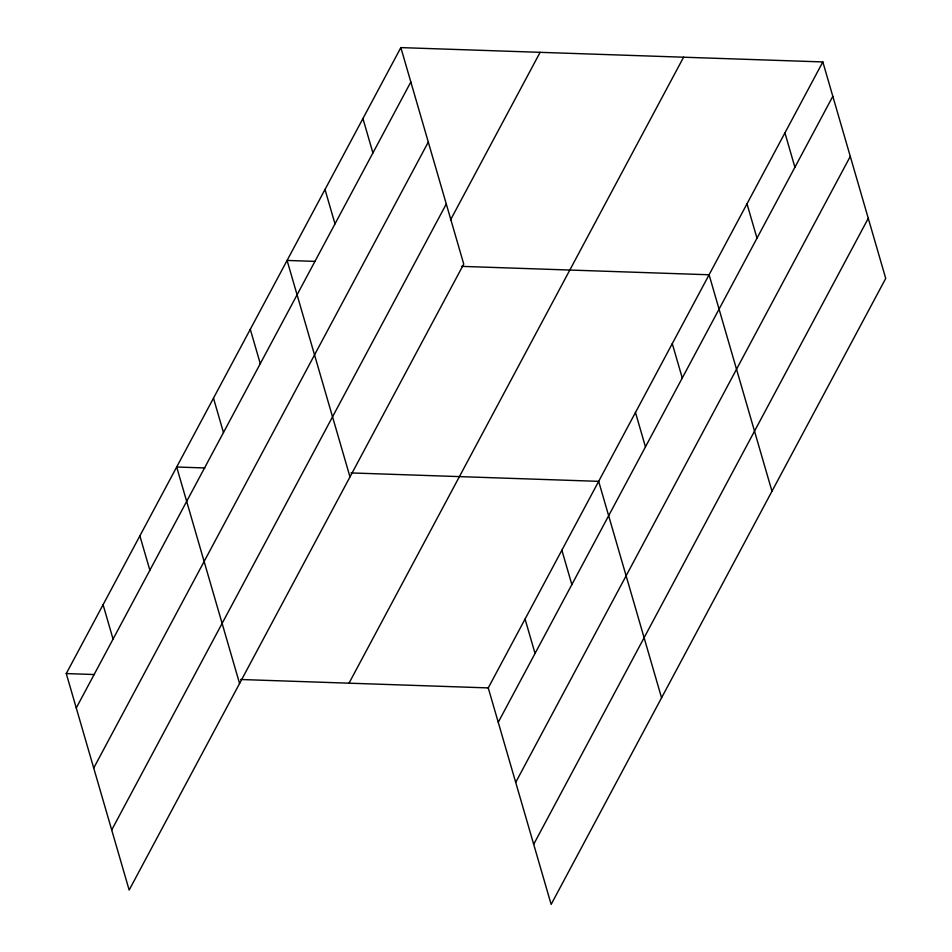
<?xml version="1.0" encoding="UTF-8"?>
<svg xmlns="http://www.w3.org/2000/svg" width="952" height="952" viewBox="0 0 952 952"><rect width="100%" height="100%" fill="white"/><g stroke="black" fill="none" stroke-linecap="round" stroke-linejoin="round"><path stroke-width="1.43" d="M400.851 47.6L463.743 264.085L129.163 890.061L66.271 673.576L400.851 47.6L822.837 61.939L885.729 278.424L551.148 904.4L488.257 687.915L822.837 61.939M76.255 707.955L410.836 81.979M93.712 768.05L428.293 142.074M111.705 829.966L446.286 203.99M450.474 220.019L540.105 52.336M349.003 683.191L683.584 57.203M498.241 722.294L832.822 96.319M515.698 782.389L850.279 156.414M533.691 844.305L868.272 218.329M315.243 261.395L287.087 260.431L349.991 476.916M461.482 266.358L709.085 274.771L771.977 491.256M204.823 467.967L176.679 467.004L239.571 683.488M351.074 472.93L598.665 481.343L661.569 697.828M66.271 673.576L94.415 674.54M240.666 679.502L488.257 687.915M784.924 132.887L794.908 167.255M746.999 203.823L756.983 238.202M672.279 343.624L682.263 378.003M635.472 412.49L645.456 446.869M561.87 550.208L571.855 584.576M525.064 619.062L535.048 653.441M362.926 118.548L372.922 152.915M325.013 189.484L334.997 223.863M250.293 329.297L260.277 363.664M213.486 398.15L223.47 432.529M139.873 535.869L149.869 570.236M103.078 604.722L113.062 639.101"/></g></svg>
